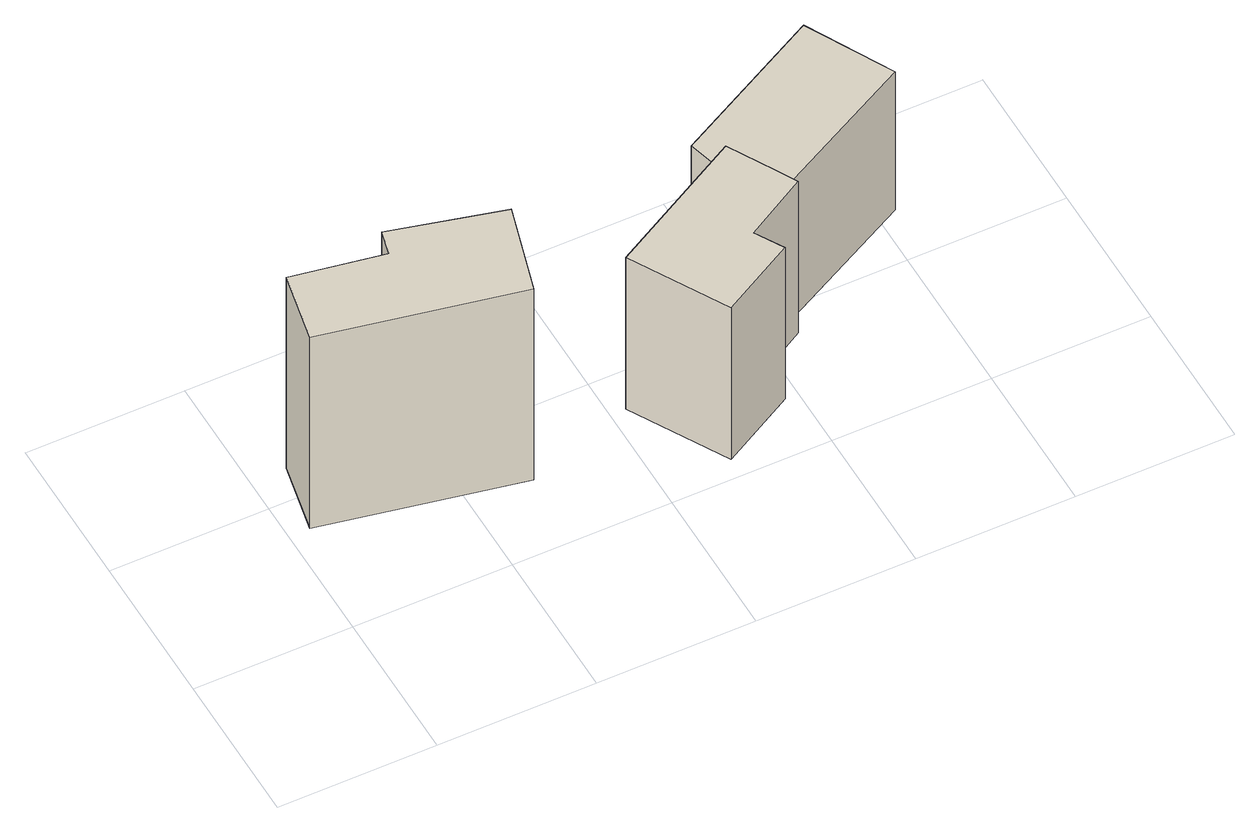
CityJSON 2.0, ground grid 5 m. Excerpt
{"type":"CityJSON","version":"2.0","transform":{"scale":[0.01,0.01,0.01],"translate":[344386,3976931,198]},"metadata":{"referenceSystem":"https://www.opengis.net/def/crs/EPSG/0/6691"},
"CityObjects":{
"building1":{"type":"Building","attributes":{"measuredHeight":3},"geometry":[{"type":"Solid","lod":"1","boundaries":[[[[0,1,2,3,4,5]],[[4,6,7,5]],[[3,8,6,4]],[[2,9,8,3]],[[1,10,9,2]],[[0,11,10,1]],[[5,7,11,0]],[[6,8,9,10,11,7]]]]}]},
"building2":{"type":"Building","attributes":{"measuredHeight":3},"geometry":[{"type":"Solid","lod":"1","boundaries":[[[[12,13,14,15,16,17,18]],[[17,19,20,18]],[[16,21,19,17]],[[15,22,21,16]],[[14,23,22,15]],[[13,24,23,14]],[[12,25,24,13]],[[18,20,25,12]],[[19,21,22,23,24,25,20]]]]}]},
"building3":{"type":"Building","attributes":{"measuredHeight":3},"geometry":[{"type":"Solid","lod":"1","boundaries":[[[[26,27,28,29,30]],[[29,31,32,30]],[[28,33,31,29]],[[27,34,33,28]],[[26,35,34,27]],[[30,32,35,26]],[[31,33,34,35,32]]]]}]}
},
"vertices":[
[661,179,102],[27,306,102],[74,537,102],[367,484,102],[388,564,102],[745,472,102],[388,564,889],[745,472,889],[367,484,889],[74,537,889],[27,306,889],[661,179,889],
[1547,419,65],[1582,353,65],[1383,241,65],[1434,152,65],[1196,21,65],[1026,324,65],[1466,565,65],[1026,324,690],[1466,565,690],[1196,21,690],[1434,152,690],[1383,241,690],[1582,353,690],[1547,419,690],
[2059,683,8],[1547,419,8],[1466,565,8],[1428,700,8],[1915,956,8],[1428,700,577],[1915,956,577],[1466,565,577],[1547,419,577],[2059,683,577]
]}
